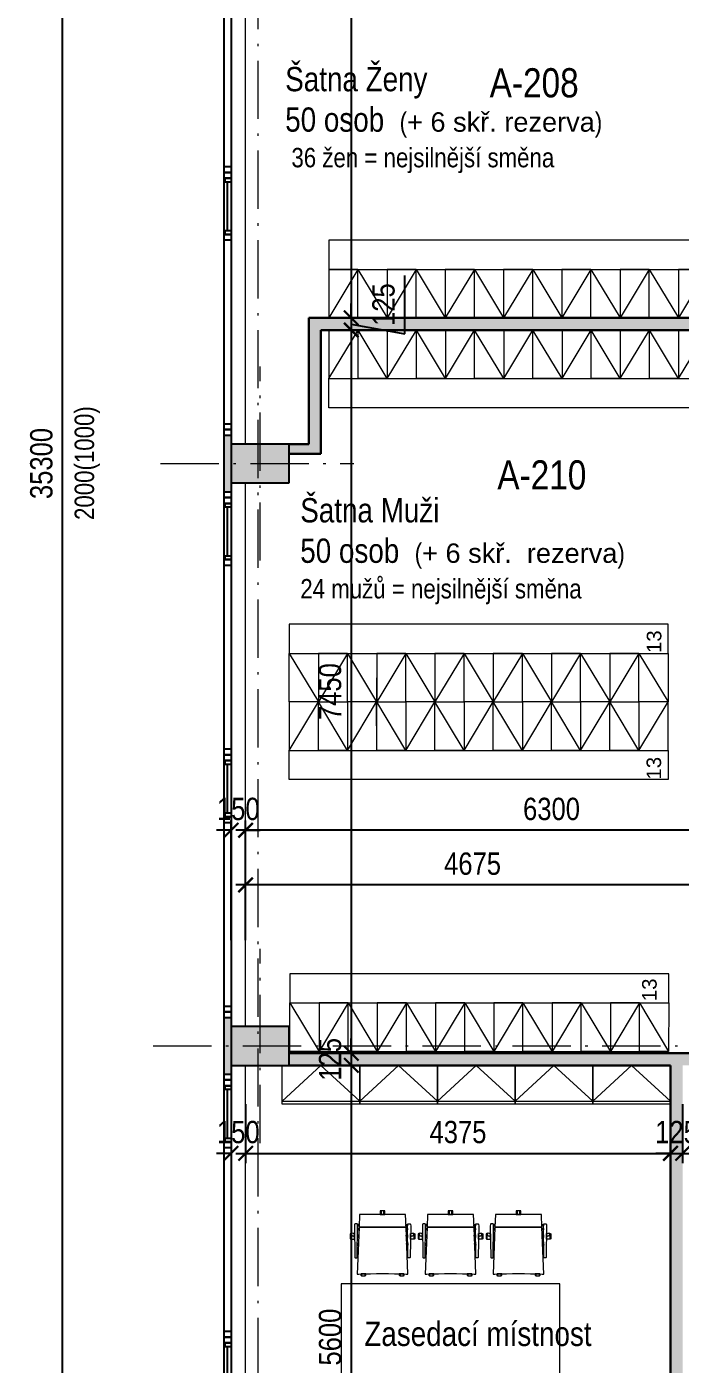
# Model space of a CAD drawing. Header units: millimetres. Extents: x 325046 to 1268204, y 1875583 to 2761998.
# Drawn here: x 558223 to 564951, y 2539613 to 2553393 of the extents above; entities that cross this region are included whole.
import ezdxf

# ---------------------------------------------------------------- set-up
doc = ezdxf.new("R2010")
doc.units = ezdxf.units.MM
doc.header["$LTSCALE"] = 100
doc.header["$PDMODE"] = 65
doc.linetypes.add('ACAD_ISO10W100', pattern=[18.5, 12, -3, 0.5, -3])
for name, color, linetype in [('FASÁDY - okna - PŮDORYS', 8, 'Continuous'), ('kóty 100', 5, 'Continuous'), ('OKNA - RASTR', 5, 'Continuous'), ('ČÍSLO MÍSTNOSTI', 4, 'Continuous'), ('ŽB- SLOUPY', 3, 'Continuous')]:
    doc.layers.add(name, color=color, linetype=linetype)
for name, color, linetype, lineweight in [('FASÁDY filling', 7, 'Continuous', 5), ('Objekty - osy', 5, 'ACAD_ISO10W100', 20), ('ŽB - Šraf-prefa', 253, 'Continuous', 13)]:
    doc.layers.add(name, color=color, linetype=linetype, lineweight=lineweight)
for name, color, linetype, lineweight, true_color in [('INTERIÉR', 7, 'Continuous', 5, 0xa65930), ('otvory', 7, 'Continuous', 20, 0xb30000), ('PŘÍČKY - SDK', 7, 'Continuous', 30, 0x6a1174)]:
    doc.layers.add(name, color=color, linetype=linetype, lineweight=lineweight, true_color=true_color)
doc.layers.add('POPIS MÍSTNOSTÍ', color=7, linetype='Continuous', true_color=0x072bf2)
doc.layers.add('ŠRAF - SDK', color=7, linetype='Continuous', true_color=0xfbe0ee)
doc.styles.add('arial 1_200', font='arialbd.ttf', dxfattribs={"height": 300})
doc.styles.add('ARIAL NARROW', font='ARIALN.TTF')
doc.dimstyles.new('100', dxfattribs={"dimscale": 100, "dimtxt": 2.3, "dimasz": 1.5, "dimexe": 1, "dimexo": 4, "dimgap": 1, "dimtad": 1, "dimdec": 0, "dimzin": 0, "dimdsep": 46, "dimtxsty": 'ARIAL NARROW', "dimblk": 'ARCHTICK', "dimcen": 4, "dimdle": 1, "dimclrd": 256, "dimclre": 256, "dimclrt": 7, "dimadec": 0, "dimazin": 0, "dimtfac": 1, "dimtdec": 0, "dimtix": 1, "dimtofl": 0, "dimtmove": 0, "dimatfit": 2, "dimldrblk": 'OBLIQUE', "dimfxl": 1, "dimtolj": 1, "dimtzin": 0, "dimlwd": -1, "dimlwe": -1, "dimarcsym": 1})

# ---------------------------------------------------------------- blocks, each defined once
blk = doc.blocks.new('EA119')
at = {"lineweight": 5}
for p, q in [((-0.013, 0.344), (-0.013, 0.31)), ((-0.013, 0.344), (-0.013, 0.344)), ((-0.013, 0.31), (0.013, 0.31)), ((0.009, 0.348), (-0.009, 0.348)), ((0.013, 0.31), (0.013, 0.344)), ((-0.318, 0.115), (-0.323, 0.098)), ((-0.321, 0.093), (-0.288, 0.083)), ((-0.289, 0.109), (-0.313, 0.117)), ((-0.288, 0.083), (-0.289, 0.109)), ((-0.245, 0.095), (-0.258, 0.099)), ((-0.258, 0.099), (-0.258, 0.073)), ((-0.258, 0.073), (-0.246, 0.069)), ((-0.246, 0.069), (-0.245, 0.095)), ((0.245, 0.095), (0.258, 0.099)), ((0.246, 0.069), (0.245, 0.095)), ((0.258, 0.073), (0.246, 0.069)), ((0.258, 0.099), (0.258, 0.073)), ((0.288, 0.083), (0.289, 0.109)), ((0.321, 0.093), (0.288, 0.083)), ((0.289, 0.109), (0.313, 0.117)), ((0.318, 0.115), (0.323, 0.098))]:
    blk.add_line(p, q, dxfattribs=at)
blk.add_lwpolyline([(0.242, 0.18), (0.237, 0.31), (-0.237, 0.31), (-0.242, 0.18)], close=True)
for points in [[(-0.018, 0.348, 0.416379), (-0.025, 0.341), (-0.025, 0.31), (-0.018, 0.31)], [(-0.013, 0.344, -0.414214), (-0.009, 0.348), (-0.018, 0.348), (-0.018, 0.31), (-0.013, 0.31)], [(0.018, 0.348), (0.009, 0.348, -0.414214), (0.013, 0.344), (0.013, 0.31), (0.018, 0.31)], [(0.025, 0.341, 0.416379), (0.018, 0.348), (0.018, 0.31), (0.025, 0.31)], [(-0.26, -0.305), (-0.245, -0.304, -0.019237), (0.245, -0.304), (0.26, -0.305), (0.242, 0.18), (-0.242, 0.18)], [(-0.327, 0.113, 0.412052), (-0.334, 0.105), (-0.334, 0.063, 0.411427), (-0.327, 0.055), (-0.327, 0.055)], [(-0.288, 0.083), (-0.321, 0.093, -0.414214), (-0.323, 0.098), (-0.319, 0.113), (-0.327, 0.113), (-0.327, 0.055), (-0.291, 0.055, 0.109438), (-0.288, 0.056)], [(-0.289, 0.112, 0.072859), (-0.291, 0.113), (-0.299, 0.113), (-0.289, 0.109)], [(0.288, 0.083), (0.321, 0.093, 0.414214), (0.323, 0.098), (0.319, 0.113), (0.327, 0.113), (0.327, 0.055), (0.291, 0.055, -0.109438), (0.288, 0.056)], [(0.289, 0.112, -0.072859), (0.291, 0.113), (0.299, 0.113), (0.289, 0.109)], [(0.327, 0.113, -0.412052), (0.334, 0.105), (0.334, 0.063, -0.411427), (0.327, 0.055), (0.327, 0.055)], [(-0.216, -0.303, 0.000295), (-0.224, -0.304), (-0.224, -0.315, 0.395579), (-0.216, -0.322)], [(-0.18, -0.302, 0.001403), (-0.216, -0.303), (-0.216, -0.322), (-0.18, -0.322)], [(-0.173, -0.302, 0.000295), (-0.18, -0.302), (-0.18, -0.322, 0.412052), (-0.173, -0.314)], [(0.18, -0.302, 0.000295), (0.173, -0.302), (0.173, -0.314, 0.412052), (0.18, -0.322)], [(0.216, -0.303, 0.001403), (0.18, -0.302), (0.18, -0.322), (0.216, -0.322)], [(0.224, -0.304, 0.000295), (0.216, -0.303), (0.216, -0.322, 0.395579), (0.224, -0.315)]]:
    blk.add_lwpolyline(points, format="xyb", close=True)
for points in [[(-0.256, 0.191), (-0.258, 0.207, 0.259803), (-0.262, 0.212, 0.177342), (-0.284, 0.212, 0.259803), (-0.288, 0.207), (-0.29, 0.191), (-0.284, -0.131, 0.299794), (-0.282, -0.136, 0.089988), (-0.276, -0.138, 0.083071), (-0.27, -0.138, 0.089988), (-0.264, -0.136, 0.299794), (-0.262, -0.131)], [(0.256, 0.191), (0.258, 0.207, -0.259803), (0.262, 0.212, -0.177342), (0.284, 0.212, -0.259803), (0.288, 0.207), (0.29, 0.191), (0.284, -0.131, -0.299794), (0.282, -0.136, -0.089988), (0.276, -0.138, -0.083071), (0.27, -0.138, -0.089988), (0.264, -0.136, -0.299794), (0.262, -0.131)]]:
    blk.add_lwpolyline(points, format="xyb", close=True, dxfattribs=at)
for points in [[(-0.241, 0.205), (-0.258, 0.205), (-0.256, 0.193), (-0.241, 0.193)], [(-0.243, 0.152), (-0.242, 0.166), (-0.256, 0.166), (-0.257, 0.152)], [(0.241, 0.205), (0.258, 0.205), (0.256, 0.193), (0.241, 0.193)], [(0.243, 0.152), (0.242, 0.166), (0.256, 0.166), (0.257, 0.152)], [(-0.26, -0.007), (-0.249, -0.007), (-0.248, 0.009), (-0.259, 0.009)], [(0.26, -0.007), (0.249, -0.007), (0.248, 0.009), (0.259, 0.009)]]:
    blk.add_lwpolyline(points, close=True, dxfattribs=at)
for centre, start, end in [((-0.009, 0.344), 90, 180), ((0.009, 0.344), 0, 90), ((-0.319, 0.097), 162, 252), ((-0.314, 0.113), 72, 162), ((0.314, 0.113), 18, 108), ((0.319, 0.097), 288, 18)]:
    blk.add_arc(centre, 0.00409, start, end, dxfattribs=at)
blk = doc.blocks.new('A$C6A1E434B')
at = {"layer": 'FASÁDY - okna - PŮDORYS'}
blk.add_line((30, 2550), (30, 2050), dxfattribs=at)
for points in [[(10, 2590), (70, 2590), (70, 2550), (10, 2550)], [(10, 2050), (70, 2050), (70, 2010), (10, 2010)]]:
    blk.add_lwpolyline(points, close=True, dxfattribs=at)
at = {"layer": 'OKNA - RASTR'}
blk.add_lwpolyline([(0, 2650), (70, 2650), (70, 0), (0, 0), (0, 2650)], dxfattribs=at)
for points in [[(0, 2650), (70, 2650), (70, 2590), (0, 2590)], [(0, 2010), (70, 2010), (70, 1950), (0, 1950)], [(0, 60), (70, 60), (70, 0), (0, 0)]]:
    blk.add_lwpolyline(points, close=True, dxfattribs=at)
blk = doc.blocks.new('_ARCHTICK')
at = {"color": 0, "linetype": 'ByBlock', "const_width": 0.15}
blk.add_lwpolyline([(-0.5, -0.5), (0.5, 0.5)], dxfattribs=at)
blk = doc.blocks.new('*D634')
at = {"layer": 'Defpoints', "color": 0, "ltscale": 100, "transparency": 16777216}
for p in [(560476, 2557868), (561126, 2550393), (561564, 2550393)]:
    blk.add_point(p, dxfattribs=at)
at = {"layer": 'kóty 100', "ltscale": 100, "transparency": 16777216}
for p, q in [((561564, 2557968), (561564, 2550293)), ((560876, 2557868), (561664, 2557868)), ((561526, 2550393), (561664, 2550393))]:
    blk.add_line(p, q, dxfattribs=at)
at = {"layer": 'kóty 100', "ltscale": 100, "transparency": 16777216, "xscale": 150, "yscale": 150, "zscale": 150}
for p, rotation in [((561564, 2557868), 90), ((561564, 2550393), 270)]:
    blk.add_blockref('_ARCHTICK', p, dxfattribs=dict(at, rotation=rotation))
at = {"layer": 'kóty 100', "color": 7, "ltscale": 100, "transparency": 16777216, "insert": (561348, 2554130), "char_height": 230, "attachment_point": 5, "rotation": 90, "style": 'ARIAL NARROW'}
blk.add_mtext('\\A1;7475', dxfattribs=at)
blk = doc.blocks.new('_Oblique')
at = {"color": 0, "lineweight": -2}
blk.add_line((-0.5, -0.5), (0.5, 0.5), dxfattribs=at)
blk = doc.blocks.new('*D635')
at = {"layer": 'Defpoints', "color": 0, "ltscale": 100, "transparency": 16777216}
for p in [(561126, 2550393), (561251, 2550268), (561564, 2550268)]:
    blk.add_point(p, dxfattribs=at)
at = {"layer": 'kóty 100', "ltscale": 100, "transparency": 16777216}
for p, q in [((562114, 2550230), (562114, 2550831)), ((561564, 2550393), (561564, 2550543)), ((561526, 2550393), (561664, 2550393)), ((561564, 2550393), (561564, 2550268)), ((561564, 2550330), (562114, 2550230)), ((561564, 2550268), (561564, 2550118)), ((561651, 2550268), (561664, 2550268))]:
    blk.add_line(p, q, dxfattribs=at)
at = {"layer": 'kóty 100', "ltscale": 100, "transparency": 16777216, "xscale": 150, "yscale": 150, "zscale": 150}
for p, rotation in [((561564, 2550393), 270), ((561564, 2550268), 90)]:
    blk.add_blockref('_ARCHTICK', p, dxfattribs=dict(at, rotation=rotation))
at = {"layer": 'kóty 100', "color": 7, "ltscale": 100, "transparency": 16777216, "insert": (561897, 2550530), "char_height": 230, "attachment_point": 5, "rotation": 90, "style": 'ARIAL NARROW'}
blk.add_mtext('\\A1;125', dxfattribs=at)
blk = doc.blocks.new('*D636')
at = {"layer": 'Defpoints', "color": 0, "ltscale": 100, "transparency": 16777216}
for p in [(561251, 2550268), (560926, 2542818), (561564, 2542818)]:
    blk.add_point(p, dxfattribs=at)
at = {"layer": 'kóty 100', "ltscale": 100, "transparency": 16777216}
for p, q in [((561564, 2550368), (561564, 2542718)), ((561651, 2550268), (561664, 2550268)), ((561326, 2542818), (561664, 2542818))]:
    blk.add_line(p, q, dxfattribs=at)
at = {"layer": 'kóty 100', "ltscale": 100, "transparency": 16777216, "xscale": 150, "yscale": 150, "zscale": 150}
for p, rotation in [((561564, 2550268), 90), ((561564, 2542818), 270)]:
    blk.add_blockref('_ARCHTICK', p, dxfattribs=dict(at, rotation=rotation))
at = {"layer": 'kóty 100', "color": 7, "ltscale": 100, "transparency": 16777216, "insert": (561347, 2546543), "char_height": 230, "attachment_point": 5, "rotation": 90, "style": 'ARIAL NARROW'}
blk.add_mtext('\\A1;7450', dxfattribs=at)
blk = doc.blocks.new('*D637')
at = {"layer": 'Defpoints', "color": 0, "ltscale": 100, "transparency": 16777216}
for p in [(560926, 2542818), (560926, 2542693), (561564, 2542693)]:
    blk.add_point(p, dxfattribs=at)
at = {"layer": 'kóty 100', "ltscale": 100, "transparency": 16777216}
for p, q in [((561564, 2542818), (561564, 2542968)), ((561326, 2542818), (561664, 2542818)), ((561326, 2542693), (561664, 2542693)), ((561564, 2542693), (561564, 2542543))]:
    blk.add_line(p, q, dxfattribs=at)
at = {"layer": 'kóty 100', "ltscale": 100, "transparency": 16777216, "xscale": 150, "yscale": 150, "zscale": 150}
for p, rotation in [((561564, 2542818), 270), ((561564, 2542693), 90)]:
    blk.add_blockref('_ARCHTICK', p, dxfattribs=dict(at, rotation=rotation))
at = {"layer": 'kóty 100', "color": 7, "ltscale": 100, "transparency": 16777216, "insert": (561347, 2542755), "char_height": 230, "attachment_point": 5, "rotation": 90, "style": 'ARIAL NARROW'}
blk.add_mtext('\\A1;125', dxfattribs=at)
blk = doc.blocks.new('*D638')
at = {"layer": 'Defpoints', "color": 0, "ltscale": 100, "transparency": 16777216}
for p in [(560926, 2542693), (560926, 2537093), (561564, 2537093)]:
    blk.add_point(p, dxfattribs=at)
at = {"layer": 'kóty 100', "ltscale": 100, "transparency": 16777216}
for p, q in [((561564, 2542793), (561564, 2536993)), ((561326, 2542693), (561664, 2542693)), ((561326, 2537093), (561664, 2537093))]:
    blk.add_line(p, q, dxfattribs=at)
at = {"layer": 'kóty 100', "ltscale": 100, "transparency": 16777216, "xscale": 150, "yscale": 150, "zscale": 150}
for p, rotation in [((561564, 2542693), 90), ((561564, 2537093), 270)]:
    blk.add_blockref('_ARCHTICK', p, dxfattribs=dict(at, rotation=rotation))
at = {"layer": 'kóty 100', "color": 7, "ltscale": 100, "transparency": 16777216, "insert": (561347, 2539893), "char_height": 230, "attachment_point": 5, "rotation": 90, "style": 'ARIAL NARROW'}
blk.add_mtext('\\A1;5600', dxfattribs=at)
blk = doc.blocks.new('*D683')
at = {"layer": 'Defpoints', "color": 0, "ltscale": 100, "transparency": 16777216}
for p in [(560476, 2545115), (566776, 2544609), (560476, 2543584)]:
    blk.add_point(p, dxfattribs=at)
at = {"layer": 'kóty 100', "ltscale": 100, "transparency": 16777216}
for p, q in [((560476, 2543984), (560476, 2545215)), ((566776, 2545009), (566776, 2545215)), ((566876, 2545115), (560376, 2545115))]:
    blk.add_line(p, q, dxfattribs=at)
at = {"layer": 'kóty 100', "ltscale": 100, "transparency": 16777216, "xscale": 150, "yscale": 150, "zscale": 150, "rotation": 180}
blk.add_blockref('_ARCHTICK', (560476, 2545115), dxfattribs=at)
at = {"layer": 'kóty 100', "ltscale": 100, "transparency": 16777216, "xscale": 150, "yscale": 150, "zscale": 150}
blk.add_blockref('_ARCHTICK', (566776, 2545115), dxfattribs=at)
at = {"layer": 'kóty 100', "color": 7, "ltscale": 100, "transparency": 16777216, "insert": (563626, 2545333), "char_height": 230, "attachment_point": 5, "style": 'ARIAL NARROW'}
blk.add_mtext('\\A1;6300', dxfattribs=at)
blk = doc.blocks.new('*D684')
at = {"layer": 'Defpoints', "color": 0, "ltscale": 100, "transparency": 16777216}
for p in [(560326, 2545115), (560326, 2543584), (560476, 2543584)]:
    blk.add_point(p, dxfattribs=at)
at = {"layer": 'kóty 100', "ltscale": 100, "transparency": 16777216}
for p, q in [((560326, 2543984), (560326, 2545215)), ((560476, 2543984), (560476, 2545215)), ((560326, 2545115), (560176, 2545115)), ((560476, 2545115), (560626, 2545115))]:
    blk.add_line(p, q, dxfattribs=at)
at = {"layer": 'kóty 100', "ltscale": 100, "transparency": 16777216, "xscale": 150, "yscale": 150, "zscale": 150}
blk.add_blockref('_ARCHTICK', (560326, 2545115), dxfattribs=at)
at = {"layer": 'kóty 100', "ltscale": 100, "transparency": 16777216, "xscale": 150, "yscale": 150, "zscale": 150, "rotation": 180}
blk.add_blockref('_ARCHTICK', (560476, 2545115), dxfattribs=at)
at = {"layer": 'kóty 100', "color": 7, "ltscale": 100, "transparency": 16777216, "insert": (560401, 2545333), "char_height": 230, "attachment_point": 5, "style": 'ARIAL NARROW'}
blk.add_mtext('\\A1;150', dxfattribs=at)
blk = doc.blocks.new('*D696')
at = {"layer": 'Defpoints', "color": 0, "ltscale": 100, "transparency": 16777216}
for p in [(558591, 2566543), (560507, 2566543), (560507, 2531243)]:
    blk.add_point(p, dxfattribs=at)
at = {"layer": 'kóty 100', "ltscale": 100, "transparency": 16777216}
for p, q in [((558591, 2531143), (558591, 2566643)), ((560107, 2566543), (558491, 2566543)), ((560107, 2531243), (558491, 2531243))]:
    blk.add_line(p, q, dxfattribs=at)
at = {"layer": 'kóty 100', "ltscale": 100, "transparency": 16777216, "xscale": 150, "yscale": 150, "zscale": 150}
for p, rotation in [((558591, 2566543), 90), ((558591, 2531243), 270)]:
    blk.add_blockref('_ARCHTICK', p, dxfattribs=dict(at, rotation=rotation))
at = {"layer": 'kóty 100', "color": 7, "ltscale": 100, "transparency": 16777216, "insert": (558374, 2548893), "char_height": 230, "attachment_point": 5, "rotation": 90, "style": 'ARIAL NARROW'}
blk.add_mtext('\\A1;35300', dxfattribs=at)
blk = doc.blocks.new('*D747')
at = {"layer": 'Defpoints', "color": 0, "ltscale": 100, "transparency": 16777216}
for p in [(560326, 2542693), (560476, 2542693), (560476, 2541786)]:
    blk.add_point(p, dxfattribs=at)
at = {"layer": 'kóty 100', "ltscale": 100, "transparency": 16777216}
for p, q in [((560326, 2542293), (560326, 2541686)), ((560476, 2542293), (560476, 2541686)), ((560326, 2541786), (560176, 2541786)), ((560476, 2541786), (560626, 2541786))]:
    blk.add_line(p, q, dxfattribs=at)
at = {"layer": 'kóty 100', "ltscale": 100, "transparency": 16777216, "xscale": 150, "yscale": 150, "zscale": 150}
blk.add_blockref('_ARCHTICK', (560326, 2541786), dxfattribs=at)
at = {"layer": 'kóty 100', "ltscale": 100, "transparency": 16777216, "xscale": 150, "yscale": 150, "zscale": 150, "rotation": 180}
blk.add_blockref('_ARCHTICK', (560476, 2541786), dxfattribs=at)
at = {"layer": 'kóty 100', "color": 7, "ltscale": 100, "transparency": 16777216, "insert": (560401, 2542004), "char_height": 230, "attachment_point": 5, "style": 'ARIAL NARROW'}
blk.add_mtext('\\A1;150', dxfattribs=at)
blk = doc.blocks.new('*D748')
at = {"layer": 'Defpoints', "color": 0, "ltscale": 100, "transparency": 16777216}
for p in [(560476, 2542693), (564851, 2542693), (564851, 2541786)]:
    blk.add_point(p, dxfattribs=at)
at = {"layer": 'kóty 100', "ltscale": 100, "transparency": 16777216}
for p, q in [((560476, 2542293), (560476, 2541686)), ((564851, 2542293), (564851, 2541686)), ((560376, 2541786), (564951, 2541786))]:
    blk.add_line(p, q, dxfattribs=at)
at = {"layer": 'kóty 100', "ltscale": 100, "transparency": 16777216, "xscale": 150, "yscale": 150, "zscale": 150, "rotation": 180}
blk.add_blockref('_ARCHTICK', (560476, 2541786), dxfattribs=at)
at = {"layer": 'kóty 100', "ltscale": 100, "transparency": 16777216, "xscale": 150, "yscale": 150, "zscale": 150}
blk.add_blockref('_ARCHTICK', (564851, 2541786), dxfattribs=at)
at = {"layer": 'kóty 100', "color": 7, "ltscale": 100, "transparency": 16777216, "insert": (562663, 2542004), "char_height": 230, "attachment_point": 5, "style": 'ARIAL NARROW'}
blk.add_mtext('\\A1;4375', dxfattribs=at)
blk = doc.blocks.new('*D749')
at = {"layer": 'Defpoints', "color": 0, "ltscale": 100, "transparency": 16777216}
for p in [(564851, 2542693), (564976, 2542693), (564976, 2541786)]:
    blk.add_point(p, dxfattribs=at)
at = {"layer": 'kóty 100', "ltscale": 100, "transparency": 16777216}
for p, q in [((564851, 2542293), (564851, 2541686)), ((564976, 2542293), (564976, 2541686)), ((564851, 2541786), (564701, 2541786)), ((564976, 2541786), (565126, 2541786))]:
    blk.add_line(p, q, dxfattribs=at)
at = {"layer": 'kóty 100', "ltscale": 100, "transparency": 16777216, "xscale": 150, "yscale": 150, "zscale": 150}
blk.add_blockref('_ARCHTICK', (564851, 2541786), dxfattribs=at)
at = {"layer": 'kóty 100', "ltscale": 100, "transparency": 16777216, "xscale": 150, "yscale": 150, "zscale": 150, "rotation": 180}
blk.add_blockref('_ARCHTICK', (564976, 2541786), dxfattribs=at)
at = {"layer": 'kóty 100', "color": 7, "ltscale": 100, "transparency": 16777216, "insert": (564913, 2542004), "char_height": 230, "attachment_point": 5, "style": 'ARIAL NARROW'}
blk.add_mtext('\\A1;125', dxfattribs=at)
blk = doc.blocks.new('*D750')
at = {"layer": 'Defpoints', "color": 0, "ltscale": 100, "transparency": 16777216}
for p in [(564976, 2542693), (566676, 2542693), (566676, 2541786)]:
    blk.add_point(p, dxfattribs=at)
at = {"layer": 'kóty 100', "ltscale": 100, "transparency": 16777216}
for p, q in [((564976, 2542293), (564976, 2541686)), ((566676, 2542293), (566676, 2541686)), ((564876, 2541786), (566776, 2541786))]:
    blk.add_line(p, q, dxfattribs=at)
at = {"layer": 'kóty 100', "ltscale": 100, "transparency": 16777216, "xscale": 150, "yscale": 150, "zscale": 150, "rotation": 180}
blk.add_blockref('_ARCHTICK', (564976, 2541786), dxfattribs=at)
at = {"layer": 'kóty 100', "ltscale": 100, "transparency": 16777216, "xscale": 150, "yscale": 150, "zscale": 150}
blk.add_blockref('_ARCHTICK', (566676, 2541786), dxfattribs=at)
at = {"layer": 'kóty 100', "color": 7, "ltscale": 100, "transparency": 16777216, "insert": (565826, 2542004), "char_height": 230, "attachment_point": 5, "style": 'ARIAL NARROW'}
blk.add_mtext('\\A1;1700', dxfattribs=at)
blk = doc.blocks.new('*D800')
at = {"layer": 'Defpoints', "color": 0, "ltscale": 100, "transparency": 16777216}
for p in [(560476, 2544552), (560476, 2543837), (565151, 2543787)]:
    blk.add_point(p, dxfattribs=at)
at = {"layer": 'kóty 100', "ltscale": 100, "transparency": 16777216}
for p, q in [((560476, 2544237), (560476, 2544652)), ((565151, 2544187), (565151, 2544652)), ((565251, 2544552), (560376, 2544552))]:
    blk.add_line(p, q, dxfattribs=at)
at = {"layer": 'kóty 100', "ltscale": 100, "transparency": 16777216, "xscale": 150, "yscale": 150, "zscale": 150, "rotation": 180}
blk.add_blockref('_ARCHTICK', (560476, 2544552), dxfattribs=at)
at = {"layer": 'kóty 100', "ltscale": 100, "transparency": 16777216, "xscale": 150, "yscale": 150, "zscale": 150}
blk.add_blockref('_ARCHTICK', (565151, 2544552), dxfattribs=at)
at = {"layer": 'kóty 100', "color": 7, "ltscale": 100, "transparency": 16777216, "insert": (562813, 2544769), "char_height": 230, "attachment_point": 5, "style": 'ARIAL NARROW'}
blk.add_mtext('\\A1;4675', dxfattribs=at)

msp = doc.modelspace()

# ---------------------------------------------------------------- hatches: boundary and pattern name
at = {"layer": 'FASÁDY filling', "ltscale": 200, "true_color": 0x8f9ca3}
h = msp.add_hatch(color=253, dxfattribs=at)
h.dxf.hatch_style = 1
h.paths.add_polyline_path([(560255.8, 2548602.7), (560325.8, 2548602.7), (560325.8, 2549182.7), (560255.8, 2549182.7)])
h = msp.add_hatch(color=253, dxfattribs=at)
h.dxf.hatch_style = 1
h.paths.add_polyline_path([(560255.8, 2542602.7), (560325.8, 2542602.7), (560325.8, 2543182.7), (560255.8, 2543182.7)])
at = {"layer": 'ŠRAF - SDK', "ltscale": 100}
h = msp.add_hatch(color=256, dxfattribs=at)
h.dxf.hatch_style = 1
h.paths.add_polyline_path([(571200.8, 2549527.7), (571075.8, 2549527.7), (571075.8, 2548522.7), (570725.8, 2548522.7), (570725.8, 2548397.7), (571075.8, 2548397.7), (571075.8, 2546492.7), (567925.8, 2546492.7), (567925.8, 2545442.7), (568025.8, 2545442.7), (568025.8, 2546342.7), (570025.8, 2546342.7), (570025.8, 2545442.7), (570125.8, 2545442.7), (570125.8, 2546342.7), (571075.8, 2546342.7), (571075.8, 2544242.7), (566900.8, 2544242.7), (566900.8, 2547392.7), (566775.8, 2547392.7), (566775.8, 2544117.7), (569725.8, 2544117.7), (569725.8, 2543967.7), (569850.8, 2543967.7), (569850.8, 2544117.7), (571200.8, 2544117.7)])
h.paths.add_polyline_path([(569875.8, 2550242.7), (571200.8, 2550242.7), (571200.8, 2556567.7), (569850.8, 2556567.7), (569850.8, 2556717.7), (569725.8, 2556717.7), (569725.8, 2556567.7), (566775.8, 2556567.7), (566775.8, 2553392.7), (566900.8, 2553392.7), (566900.8, 2556442.7), (571075.8, 2556442.7), (571075.8, 2554342.7), (570125.8, 2554342.7), (570125.8, 2555242.7), (570025.8, 2555242.7), (570025.8, 2554342.7), (568025.8, 2554342.7), (568025.8, 2555242.7), (567925.8, 2555242.7), (567925.8, 2554192.7), (571075.8, 2554192.7), (571075.8, 2552287.7), (571000.8, 2552287.7), (571000.8, 2552162.7), (571075.8, 2552162.7), (571075.8, 2550442.7), (570125.8, 2550442.7), (570125.8, 2552162.7), (570200.8, 2552162.7), (570200.8, 2552287.7), (569925.8, 2552287.7), (569925.8, 2552162.7), (570000.8, 2552162.7), (570000.8, 2550442.7), (569050.8, 2550442.7), (569050.8, 2552162.7), (569125.8, 2552162.7), (569125.8, 2552287.7), (568850.8, 2552287.7), (568850.8, 2552162.7), (568925.8, 2552162.7), (568925.8, 2550442.7), (567975.8, 2550442.7), (567975.8, 2552162.7), (568050.8, 2552162.7), (568050.8, 2552287.7), (567775.8, 2552287.7), (567775.8, 2552162.7), (567850.8, 2552162.7), (567850.8, 2550442.7), (566927.7, 2550442.7), (566900.8, 2550442.7), (566900.8, 2552162.7), (566975.8, 2552162.7), (566975.8, 2552287.7), (566900.8, 2552287.7), (566900.8, 2552492.7), (566775.8, 2552492.7), (566775.8, 2550392.7), (561125.8, 2550392.7), (561125.8, 2549092.7), (560925.8, 2549092.7), (560925.8, 2548992.7), (561250.8, 2548992.7), (561250.8, 2550267.7), (566775.8, 2550267.7), (566775.8, 2548292.7), (566900.8, 2548292.7), (566900.8, 2550242.7), (568725.8, 2550242.7), (568725.8, 2548397.7), (568900.8, 2548397.7), (568900.8, 2548522.7), (568850.8, 2548522.7), (568850.8, 2550242.7), (569750.8, 2550242.7), (569750.8, 2548522.7), (569700.8, 2548522.7), (569700.8, 2548397.7), (569925.8, 2548397.7), (569925.8, 2548522.7), (569875.8, 2548522.7)])
h = msp.add_hatch(color=256, dxfattribs=at)
h.dxf.hatch_style = 1
h.paths.add_polyline_path([(564850.8, 2537092.7), (560925.8, 2537092.7), (560925.8, 2536967.7), (564850.8, 2536967.7), (564850.8, 2536267.7), (564975.8, 2536267.7), (564975.8, 2537792.7), (564850.8, 2537792.7)])
h.paths.add_polyline_path([(572650.8, 2542592.7), (572650.8, 2530842.7), (572475.8, 2530842.7), (572475.8, 2530692.7), (572800.8, 2530692.7), (572800.8, 2542592.7)])
h.paths.add_polyline_path([(570975.8, 2532792.7), (571100.8, 2532792.7), (571100.8, 2538467.7), (569925.8, 2538467.7), (569925.8, 2538342.7), (570975.8, 2538342.7), (570975.8, 2536142.7), (570900.8, 2536142.7), (570900.8, 2536017.7), (570975.8, 2536017.7), (570975.8, 2534297.7), (570025.8, 2534297.7), (570025.8, 2536017.7), (570100.8, 2536017.7), (570100.8, 2536142.7), (569825.8, 2536142.7), (569825.8, 2536017.7), (569900.8, 2536017.7), (569900.8, 2534297.7), (568950.8, 2534297.7), (568950.8, 2536017.7), (569025.8, 2536017.7), (569025.8, 2536142.7), (568950.8, 2536142.7), (568950.8, 2538345.5), (569025.8, 2538342.7), (569025.8, 2538467.7), (568750.8, 2538467.7), (568750.8, 2538342.7), (568825.8, 2538342.7), (568825.8, 2536142.7), (568750.8, 2536142.7), (568750.8, 2536017.7), (568825.8, 2536017.7), (568825.8, 2534297.7), (567875.8, 2534297.7), (567875.8, 2536017.7), (567950.8, 2536017.7), (567950.8, 2536142.7), (567675.8, 2536142.7), (567675.8, 2536017.7), (567750.8, 2536017.7), (567750.8, 2534297.7), (566800.8, 2534297.7), (566800.8, 2536017.7), (566875.8, 2536017.7), (566875.8, 2536142.7), (566800.8, 2536142.7), (566800.8, 2538342.7), (567850.8, 2538342.7), (567850.8, 2538467.7), (566675.8, 2538467.7), (566675.8, 2532692.7), (566800.8, 2532692.7), (566800.8, 2534172.7), (570975.8, 2534172.7)])
h.paths.add_polyline_path([(571100.8, 2531892.7), (570975.8, 2531892.7), (570975.8, 2530842.7), (566800.8, 2530842.7), (566800.8, 2531792.7), (566675.8, 2531792.7), (566675.8, 2530842.7), (564975.8, 2530842.7), (564975.8, 2535367.7), (564850.8, 2535367.7), (564850.8, 2530842.7), (560925.8, 2530842.7), (560925.8, 2530692.7), (571475.8, 2530692.7), (571475.8, 2530842.7), (571100.8, 2530842.7)])
h.paths.add_polyline_path([(569850.8, 2542967.7), (569725.8, 2542967.7), (569725.8, 2542817.7), (565275.8, 2542817.7), (565275.8, 2544017.7), (565150.8, 2544017.7), (565150.8, 2542817.7), (560925.8, 2542817.7), (560925.8, 2542692.7), (564850.8, 2542692.7), (564850.8, 2538692.7), (564975.8, 2538692.7), (564975.8, 2542692.7), (566675.8, 2542692.7), (566675.8, 2540142.7), (566076.4, 2540142.7), (566076.4, 2540017.7), (566800.8, 2540017.7), (566800.8, 2542692.7), (571300.8, 2542692.7), (571300.8, 2542817.7), (569850.8, 2542817.7)])
at = {"layer": 'ŽB - Šraf-prefa'}
h = msp.add_hatch(color=256, dxfattribs=at)
h.dxf.hatch_style = 1
h.paths.add_polyline_path([(560925.8, 2548692.7), (560925.8, 2549092.7), (560325.8, 2549092.7), (560325.8, 2548692.7)])
h = msp.add_hatch(color=256, dxfattribs=at)
h.dxf.hatch_style = 1
h.paths.add_polyline_path([(560925.8, 2542692.7), (560925.8, 2543092.7), (560325.8, 2543092.7), (560325.8, 2542692.7)])

# ---------------------------------------------------------------- linework, layer by layer
at = {"layer": 'INTERIÉR'}
for points in [[(561332.4, 2550892.7), (566432.4, 2550892.7), (566432.4, 2551192.7), (561332.5, 2551193.3), (561332.4, 2550892.7)], [(561632.4, 2550892.7), (561332.4, 2550892.7), (561332.5, 2550392.7), (561632.5, 2550392.7), (561632.4, 2550892.7), (561332.5, 2550392.7)], [(561632.4, 2550892.7), (561932.4, 2550892.7), (561932.4, 2550392.7), (561632.4, 2550392.7), (561632.4, 2550892.7), (561932.4, 2550392.7)], [(562232.4, 2550892.7), (561932.4, 2550892.7), (561932.5, 2550392.7), (562232.5, 2550392.7), (562232.4, 2550892.7), (561932.5, 2550392.7)], [(562232.4, 2550892.7), (562532.4, 2550892.7), (562532.4, 2550392.7), (562232.4, 2550392.7), (562232.4, 2550892.7), (562532.4, 2550392.7)], [(562832.4, 2550892.7), (562532.4, 2550892.7), (562532.5, 2550392.7), (562832.5, 2550392.7), (562832.4, 2550892.7), (562532.5, 2550392.7)], [(562832.4, 2550892.7), (563132.4, 2550892.7), (563132.4, 2550392.7), (562832.4, 2550392.7), (562832.4, 2550892.7), (563132.4, 2550392.7)], [(563432.4, 2550892.7), (563132.4, 2550892.7), (563132.5, 2550392.7), (563432.5, 2550392.7), (563432.4, 2550892.7), (563132.5, 2550392.7)], [(563432.4, 2550892.7), (563732.4, 2550892.7), (563732.4, 2550392.7), (563432.4, 2550392.7), (563432.4, 2550892.7), (563732.4, 2550392.7)], [(564032.4, 2550892.7), (563732.4, 2550892.7), (563732.5, 2550392.7), (564032.5, 2550392.7), (564032.4, 2550892.7), (563732.5, 2550392.7)], [(564032.4, 2550892.7), (564332.4, 2550892.7), (564332.4, 2550392.7), (564032.4, 2550392.7), (564032.4, 2550892.7), (564332.4, 2550392.7)], [(564632.4, 2550892.7), (564332.4, 2550892.7), (564332.5, 2550392.7), (564632.5, 2550392.7), (564632.4, 2550892.7), (564332.5, 2550392.7)], [(564632.4, 2550892.7), (564932.4, 2550892.7), (564932.4, 2550392.7), (564632.4, 2550392.7), (564632.4, 2550892.7), (564932.4, 2550392.7)], [(565232.4, 2550892.7), (564932.4, 2550892.7), (564932.5, 2550392.7), (565232.5, 2550392.7), (565232.4, 2550892.7), (564932.5, 2550392.7)], [(561334.5, 2549767.7), (561634.5, 2549767.8), (561634.5, 2550267.8), (561334.5, 2550267.7), (561334.5, 2549767.7), (561634.5, 2550267.8)], [(561934.5, 2549767.7), (561634.5, 2549767.8), (561634.6, 2550267.8), (561934.6, 2550267.7), (561934.5, 2549767.7), (561634.6, 2550267.8)], [(561934.5, 2549767.7), (562234.5, 2549767.8), (562234.5, 2550267.8), (561934.5, 2550267.7), (561934.5, 2549767.7), (562234.5, 2550267.8)], [(562534.5, 2549767.7), (562234.5, 2549767.8), (562234.6, 2550267.8), (562534.6, 2550267.7), (562534.5, 2549767.7), (562234.6, 2550267.8)], [(562534.5, 2549767.7), (562834.5, 2549767.8), (562834.5, 2550267.8), (562534.5, 2550267.7), (562534.5, 2549767.7), (562834.5, 2550267.8)], [(563134.5, 2549767.7), (562834.5, 2549767.8), (562834.6, 2550267.8), (563134.6, 2550267.7), (563134.5, 2549767.7), (562834.6, 2550267.8)], [(563134.5, 2549767.7), (563434.5, 2549767.8), (563434.5, 2550267.8), (563134.5, 2550267.7), (563134.5, 2549767.7), (563434.5, 2550267.8)], [(563734.5, 2549767.7), (563434.5, 2549767.8), (563434.6, 2550267.8), (563734.6, 2550267.7), (563734.5, 2549767.7), (563434.6, 2550267.8)], [(563734.5, 2549767.7), (564034.5, 2549767.8), (564034.5, 2550267.8), (563734.5, 2550267.7), (563734.5, 2549767.7), (564034.5, 2550267.8)], [(564334.5, 2549767.7), (564034.5, 2549767.8), (564034.6, 2550267.8), (564334.6, 2550267.7), (564334.5, 2549767.7), (564034.6, 2550267.8)], [(564334.5, 2549767.7), (564634.5, 2549767.8), (564634.5, 2550267.8), (564334.5, 2550267.7), (564334.5, 2549767.7), (564634.5, 2550267.8)], [(564934.5, 2549767.7), (564634.5, 2549767.8), (564634.6, 2550267.8), (564934.6, 2550267.7), (564934.5, 2549767.7), (564634.6, 2550267.8)], [(564934.5, 2549767.7), (565234.5, 2549767.8), (565234.5, 2550267.8), (564934.5, 2550267.7), (564934.5, 2549767.7), (565234.5, 2550267.8)], [(561334.5, 2549767.7), (566434.8, 2549767.7), (566434.8, 2549467.7), (561334.6, 2549467.2), (561334.5, 2549767.7)], [(560925.7, 2546936.7), (564825.7, 2546936.7), (564825.7, 2547236.7), (560925.7, 2547237.2), (560925.7, 2546936.7)], [(560925.7, 2546936.7), (561225.7, 2546936.7), (561225.6, 2546436.7), (560925.6, 2546436.7), (560925.7, 2546936.7), (561225.6, 2546436.7)], [(561525.7, 2546936.7), (561225.7, 2546936.7), (561225.8, 2546436.7), (561525.8, 2546436.7), (561525.7, 2546936.7), (561225.8, 2546436.7)], [(561525.7, 2546936.7), (561825.7, 2546936.7), (561825.6, 2546436.7), (561525.6, 2546436.7), (561525.7, 2546936.7), (561825.6, 2546436.7)], [(562125.7, 2546936.7), (561825.7, 2546936.7), (561825.8, 2546436.7), (562125.8, 2546436.7), (562125.7, 2546936.7), (561825.8, 2546436.7)], [(562125.7, 2546936.7), (562425.7, 2546936.7), (562425.6, 2546436.7), (562125.6, 2546436.7), (562125.7, 2546936.7), (562425.6, 2546436.7)], [(562725.7, 2546936.7), (562425.7, 2546936.7), (562425.8, 2546436.7), (562725.8, 2546436.7), (562725.7, 2546936.7), (562425.8, 2546436.7)], [(562725.7, 2546936.7), (563025.7, 2546936.7), (563025.6, 2546436.7), (562725.6, 2546436.7), (562725.7, 2546936.7), (563025.6, 2546436.7)], [(563325.7, 2546936.7), (563025.7, 2546936.7), (563025.8, 2546436.7), (563325.8, 2546436.7), (563325.7, 2546936.7), (563025.8, 2546436.7)], [(563325.7, 2546936.7), (563625.7, 2546936.7), (563625.6, 2546436.7), (563325.6, 2546436.7), (563325.7, 2546936.7), (563625.6, 2546436.7)], [(563925.7, 2546936.7), (563625.7, 2546936.7), (563625.8, 2546436.7), (563925.8, 2546436.7), (563925.7, 2546936.7), (563625.8, 2546436.7)], [(563925.7, 2546936.7), (564225.7, 2546936.7), (564225.6, 2546436.7), (563925.6, 2546436.7), (563925.7, 2546936.7), (564225.6, 2546436.7)], [(564525.7, 2546936.7), (564225.7, 2546936.7), (564225.8, 2546436.7), (564525.8, 2546436.7), (564525.7, 2546936.7), (564225.8, 2546436.7)], [(564525.7, 2546936.7), (564825.7, 2546936.7), (564825.6, 2546436.7), (564525.6, 2546436.7), (564525.7, 2546936.7), (564825.6, 2546436.7)], [(560925.7, 2545936.7), (561225.7, 2545936.7), (561225.6, 2546436.7), (560925.6, 2546436.7), (560925.7, 2545936.7), (561225.6, 2546436.7)], [(561525.7, 2545936.7), (561225.7, 2545936.7), (561225.8, 2546436.7), (561525.8, 2546436.7), (561525.7, 2545936.7), (561225.8, 2546436.7)], [(561525.7, 2545936.7), (561825.7, 2545936.7), (561825.6, 2546436.7), (561525.6, 2546436.7), (561525.7, 2545936.7), (561825.6, 2546436.7)], [(562125.7, 2545936.7), (561825.7, 2545936.7), (561825.8, 2546436.7), (562125.8, 2546436.7), (562125.7, 2545936.7), (561825.8, 2546436.7)], [(562125.7, 2545936.7), (562425.7, 2545936.7), (562425.6, 2546436.7), (562125.6, 2546436.7), (562125.7, 2545936.7), (562425.6, 2546436.7)], [(562725.7, 2545936.7), (562425.7, 2545936.7), (562425.8, 2546436.7), (562725.8, 2546436.7), (562725.7, 2545936.7), (562425.8, 2546436.7)], [(562725.7, 2545936.7), (563025.7, 2545936.7), (563025.6, 2546436.7), (562725.6, 2546436.7), (562725.7, 2545936.7), (563025.6, 2546436.7)], [(563325.7, 2545936.7), (563025.7, 2545936.7), (563025.8, 2546436.7), (563325.8, 2546436.7), (563325.7, 2545936.7), (563025.8, 2546436.7)], [(563325.7, 2545936.7), (563625.7, 2545936.7), (563625.6, 2546436.7), (563325.6, 2546436.7), (563325.7, 2545936.7), (563625.6, 2546436.7)], [(563925.7, 2545936.7), (563625.7, 2545936.7), (563625.8, 2546436.7), (563925.8, 2546436.7), (563925.7, 2545936.7), (563625.8, 2546436.7)], [(563925.7, 2545936.7), (564225.7, 2545936.7), (564225.6, 2546436.7), (563925.6, 2546436.7), (563925.7, 2545936.7), (564225.6, 2546436.7)], [(564525.7, 2545936.7), (564225.7, 2545936.7), (564225.8, 2546436.7), (564525.8, 2546436.7), (564525.7, 2545936.7), (564225.8, 2546436.7)], [(564525.7, 2545936.7), (564825.7, 2545936.7), (564825.6, 2546436.7), (564525.6, 2546436.7), (564525.7, 2545936.7), (564825.6, 2546436.7)], [(560925.7, 2545936.7), (564825.7, 2545936.7), (564825.7, 2545636.7), (560925.7, 2545636.2), (560925.7, 2545936.7)], [(560932.4, 2543336.7), (564832.4, 2543336.7), (564832.4, 2543636.7), (560932.4, 2543637.2), (560932.4, 2543336.7)], [(560932.4, 2543336.7), (561232.4, 2543336.7), (561232.3, 2542836.7), (560932.3, 2542836.7), (560932.4, 2543336.7), (561232.3, 2542836.7)], [(561532.4, 2543336.7), (561232.4, 2543336.7), (561232.4, 2542836.7), (561532.4, 2542836.7), (561532.4, 2543336.7), (561232.4, 2542836.7)], [(561532.4, 2543336.7), (561832.4, 2543336.7), (561832.3, 2542836.7), (561532.3, 2542836.7), (561532.4, 2543336.7), (561832.3, 2542836.7)], [(562132.4, 2543336.7), (561832.4, 2543336.7), (561832.4, 2542836.7), (562132.4, 2542836.7), (562132.4, 2543336.7), (561832.4, 2542836.7)], [(562132.4, 2543336.7), (562432.4, 2543336.7), (562432.3, 2542836.7), (562132.3, 2542836.7), (562132.4, 2543336.7), (562432.3, 2542836.7)], [(562732.4, 2543336.7), (562432.4, 2543336.7), (562432.4, 2542836.7), (562732.4, 2542836.7), (562732.4, 2543336.7), (562432.4, 2542836.7)], [(562732.4, 2543336.7), (563032.4, 2543336.7), (563032.3, 2542836.7), (562732.3, 2542836.7), (562732.4, 2543336.7), (563032.3, 2542836.7)], [(563332.4, 2543336.7), (563032.4, 2543336.7), (563032.4, 2542836.7), (563332.4, 2542836.7), (563332.4, 2543336.7), (563032.4, 2542836.7)], [(563332.4, 2543336.7), (563632.4, 2543336.7), (563632.3, 2542836.7), (563332.3, 2542836.7), (563332.4, 2543336.7), (563632.3, 2542836.7)], [(563932.4, 2543336.7), (563632.4, 2543336.7), (563632.4, 2542836.7), (563932.4, 2542836.7), (563932.4, 2543336.7), (563632.4, 2542836.7)], [(563932.4, 2543336.7), (564232.4, 2543336.7), (564232.3, 2542836.7), (563932.3, 2542836.7), (563932.4, 2543336.7), (564232.3, 2542836.7)], [(564532.4, 2543336.7), (564232.4, 2543336.7), (564232.4, 2542836.7), (564532.4, 2542836.7), (564532.4, 2543336.7), (564232.4, 2542836.7)], [(564532.4, 2543336.7), (564832.4, 2543336.7), (564832.3, 2542836.7), (564532.3, 2542836.7), (564532.4, 2543336.7), (564832.3, 2542836.7)], [(560851.1, 2542322.6), (561651.1, 2542322.7), (561251.1, 2542692.7), (560851.1, 2542322.6)], [(561651.1, 2542322.6), (562451, 2542322.7), (562051, 2542692.7), (561651.1, 2542322.6)], [(562451, 2542322.6), (563251, 2542322.7), (562851, 2542692.7), (562451, 2542322.6)], [(563250.9, 2542322.6), (564050.9, 2542322.7), (563650.9, 2542692.7), (563250.9, 2542322.6)], [(564050.9, 2542322.6), (564850.8, 2542322.7), (564450.8, 2542692.7), (564050.9, 2542322.6)]]:
    msp.add_lwpolyline(points, dxfattribs=at)
for points in [[(560851.1, 2542292.6), (560851.1, 2542692.7), (561651.1, 2542692.7), (561651.1, 2542292.6)], [(561651.1, 2542292.6), (561651.1, 2542692.7), (562451, 2542692.7), (562451, 2542292.6)], [(562451, 2542292.6), (562451, 2542692.7), (563251, 2542692.7), (563251, 2542292.6)], [(563251, 2542292.6), (563251, 2542692.7), (564050.9, 2542692.7), (564050.9, 2542292.6)], [(564050.9, 2542292.6), (564050.9, 2542692.7), (564850.8, 2542692.7), (564850.8, 2542292.6)], [(561461, 2540442.7), (561461, 2539442.7), (563711, 2539442.7), (563711, 2540442.7)]]:
    msp.add_lwpolyline(points, close=True, dxfattribs=at)
at = {"layer": 'Objekty - osy', "ltscale": 0.5}
for points in [[(560600.8, 2591892.7), (560600.8, 2469892.7)], [(560625.8, 2547892.7), (560625.8, 2549892.7)], [(559600.8, 2548892.7), (561592, 2548892.7)], [(560625.8, 2541892.7), (560625.8, 2543892.7)], [(559523.8, 2542892.7), (647103.9, 2542892.7)]]:
    msp.add_lwpolyline(points, dxfattribs=at)
at = {"layer": 'OKNA - RASTR'}
for points in [[(560255.8, 2549242.7), (560325.8, 2549242.7), (560325.8, 2548542.7), (560255.8, 2548542.7)], [(560255.8, 2549242.7), (560325.8, 2549242.7), (560325.8, 2549182.7), (560255.8, 2549182.7)], [(560255.8, 2548602.7), (560325.8, 2548602.7), (560325.8, 2548542.7), (560255.8, 2548542.7)], [(560255.8, 2543242.7), (560325.8, 2543242.7), (560325.8, 2542542.7), (560255.8, 2542542.7)], [(560255.8, 2543242.7), (560325.8, 2543242.7), (560325.8, 2543182.7), (560255.8, 2543182.7)], [(560255.8, 2542602.7), (560325.8, 2542602.7), (560325.8, 2542542.7), (560255.8, 2542542.7)]]:
    msp.add_lwpolyline(points, close=True, dxfattribs=at)
at = {"layer": 'otvory'}
for p, q in [((560475.8, 2549092.7), (560475.8, 2554692.7)), ((560475.8, 2543092.7), (560475.8, 2548692.7)), ((560475.8, 2537092.7), (560475.8, 2542692.7))]:
    msp.add_line(p, q, dxfattribs=at)
at = {"layer": 'PŘÍČKY - SDK'}
for p, q in [((561125.8, 2550392.7), (566775.8, 2550392.7)), ((561125.8, 2549092.7), (561125.8, 2550392.7)), ((561250.8, 2548992.7), (561250.8, 2550267.7)), ((561250.8, 2550267.7), (566775.8, 2550267.7)), ((560925.8, 2549092.7), (561125.8, 2549092.7)), ((560925.8, 2548992.7), (561250.8, 2548992.7)), ((560925.8, 2542817.7), (565150.8, 2542817.7)), ((560925.8, 2542692.7), (564850.8, 2542692.7)), ((564850.8, 2542692.7), (564850.8, 2538692.7))]:
    msp.add_line(p, q, dxfattribs=at)
at = {"layer": 'ŽB- SLOUPY'}
for points in [[(560925.8, 2548692.7), (560925.8, 2549092.7), (560325.8, 2549092.7), (560325.8, 2548692.7)], [(560925.8, 2542692.7), (560925.8, 2543092.7), (560325.8, 2543092.7), (560325.8, 2542692.7)]]:
    msp.add_lwpolyline(points, close=True, dxfattribs=at)

# ---------------------------------------------------------------- block references
at = {"layer": 'INTERIÉR', "extrusion": (0, 0, -1), "xscale": -1000, "yscale": 1000, "zscale": -1000}
for p, rotation in [((-561886, 2540846.8), 359.9999655480261), ((-562586, 2540846.8), 359.9999655314031), ((-563286, 2540846.8), 359.9999655480261)]:
    msp.add_blockref('EA119', p, dxfattribs=dict(at, rotation=rotation))
at = {"layer": 'OKNA - RASTR'}
for p in [(560255.8, 2551892.7), (560255.8, 2549242.7), (560255.8, 2545892.7), (560255.8, 2543242.7), (560255.8, 2539892.7), (560255.8, 2537242.7)]:
    msp.add_blockref('A$C6A1E434B', p, dxfattribs=at)

# ---------------------------------------------------------------- texts
at = {"layer": 'INTERIÉR', "char_height": 150, "attachment_point": 3, "rotation": 90, "style": 'arial 1_200'}
for insert in [(564607.1, 2547173.8), (564604.4, 2545870.4), (564558.9, 2543587.2)]:
    msp.add_mtext_dynamic_manual_height_columns('{\\fArial|b0|i0|c238|p34;13}', width=472.538, gutter_width=1500, heights=[0], dxfattribs=dict(at, insert=insert))
at = {"layer": 'kóty 100', "color": 7, "ltscale": 100, "style": 'ARIAL NARROW'}
msp.add_text('2000(1000)', height=200, rotation=90, dxfattribs=at).set_placement((558915.9, 2548311.4))
at = {"layer": 'POPIS MÍSTNOSTÍ', "style": 'ARIAL NARROW'}
msp.add_text('Zasedací místnost', height=250, rotation=360, dxfattribs=at).set_placement((561698.8, 2539801.4))
at = {"layer": 'POPIS MÍSTNOSTÍ', "char_height": 250, "width": 5580.438, "attachment_point": 1, "style": 'ARIAL NARROW'}
for s, insert in [('Šatna Ženy\\P50 osob  {\\H0.8x;(\\fArial|b0|i0|c238|p34;+ 6 skř. rezerva\\fArial Narrow|b0|i0|c238|p34;)\\P 36 žen = nejsilnější směna}', (560884.1, 2552978.2, 0)), ('Šatna Muži  \\P50 osob  {\\H0.8x;(\\fArial|b0|i0|c238|p34;+ 6 skř.  rezerva\\fArial Narrow|b0|i0|c238|p34;)\\P24 mužů = nejsilnější směna}', (561039.1, 2548536.4, 0))]:
    msp.add_mtext(s, dxfattribs=dict(at, insert=insert))
at = {"layer": 'ČÍSLO MÍSTNOSTI', "style": 'ARIAL NARROW'}
for s, p in [('A-208', (562989, 2552665.4)), ('A-210', (563068, 2548625.9))]:
    msp.add_text(s, height=300, dxfattribs=at).set_placement(p)

# ---------------------------------------------------------------- dimensions: what is measured, and where the dimension line sits
at = {"layer": 'kóty 100', "ltscale": 100}
dim = msp.add_linear_dim(base=(558591.2, 2566542.7), p1=(560506.9, 2531242.7), p2=(560506.9, 2566542.7), angle=90, dimstyle='100', dxfattribs=at)
dim.commit()
dim.dimension.update_dxf_attribs({"geometry": '*D696', "text_midpoint": (558373.7, 2548892.7)})
for base, p1, p2, picture, middle in [((561564.5, 2550392.7), (560475.8, 2557867.7), (561125.8, 2550392.7), '*D634', (561347.5, 2554130.2)), ((561564.5, 2542817.7), (561250.8, 2550267.7), (560925.8, 2542817.7), '*D636', (561347.1, 2546542.7)), ((561564.5, 2542692.7), (560925.8, 2542817.7), (560925.8, 2542692.7), '*D637', (561347.1, 2542755.2)), ((561564.5, 2537092.7), (560925.8, 2542692.7), (560925.8, 2537092.7), '*D638', (561347.1, 2539892.7))]:
    dim = msp.add_linear_dim(base=base, p1=p1, p2=p2, angle=90, dimstyle='100', override={"dimtmove": 1}, dxfattribs=at)
    dim.commit()
    dim.dimension.update_dxf_attribs({"geometry": picture, "text_midpoint": middle})
dim = msp.add_linear_dim(base=(561564.5, 2550267.7), p1=(561125.8, 2550392.7), p2=(561250.8, 2550267.7), angle=90, dimstyle='100', override={"dimtmove": 1}, dxfattribs=at)
dim.commit()
dim.dimension.update_dxf_attribs({"geometry": '*D635', "text_midpoint": (562114.3, 2550330.2), "dimtype": 160})
for base, p1, p2, picture, middle in [((560325.8, 2545115.4), (560475.8, 2543584.3), (560325.8, 2543584.3), '*D684', (560400.8, 2545332.8)), ((560475.8, 2545115.4), (566775.8, 2544609.3), (560475.8, 2543584.3), '*D683', (563625.8, 2545332.8)), ((560475.8, 2544551.6), (565150.8, 2543787.3), (560475.8, 2543836.9), '*D800', (562813.3, 2544769)), ((564850.8, 2541786.3), (560475.8, 2542692.7), (564850.8, 2542692.7), '*D748', (562663.3, 2542003.8)), ((564975.8, 2541786.3), (564850.8, 2542692.7), (564975.8, 2542692.7), '*D749', (564913.3, 2542003.8)), ((566675.8, 2541786.3), (564975.8, 2542692.7), (566675.8, 2542692.7), '*D750', (565825.8, 2542003.8))]:
    dim = msp.add_linear_dim(base=base, p1=p1, p2=p2, dimstyle='100', override={"dimtmove": 1}, dxfattribs=at)
    dim.commit()
    dim.dimension.update_dxf_attribs({"geometry": picture, "text_midpoint": middle})
dim = msp.add_linear_dim(base=(560475.8, 2541786.3), p1=(560325.8, 2542692.7), p2=(560475.8, 2542692.7), dimstyle='100', dxfattribs=at)
dim.commit()
dim.dimension.update_dxf_attribs({"geometry": '*D747', "text_midpoint": (560400.8, 2542003.8)})

doc.saveas('drawing.dxf')
